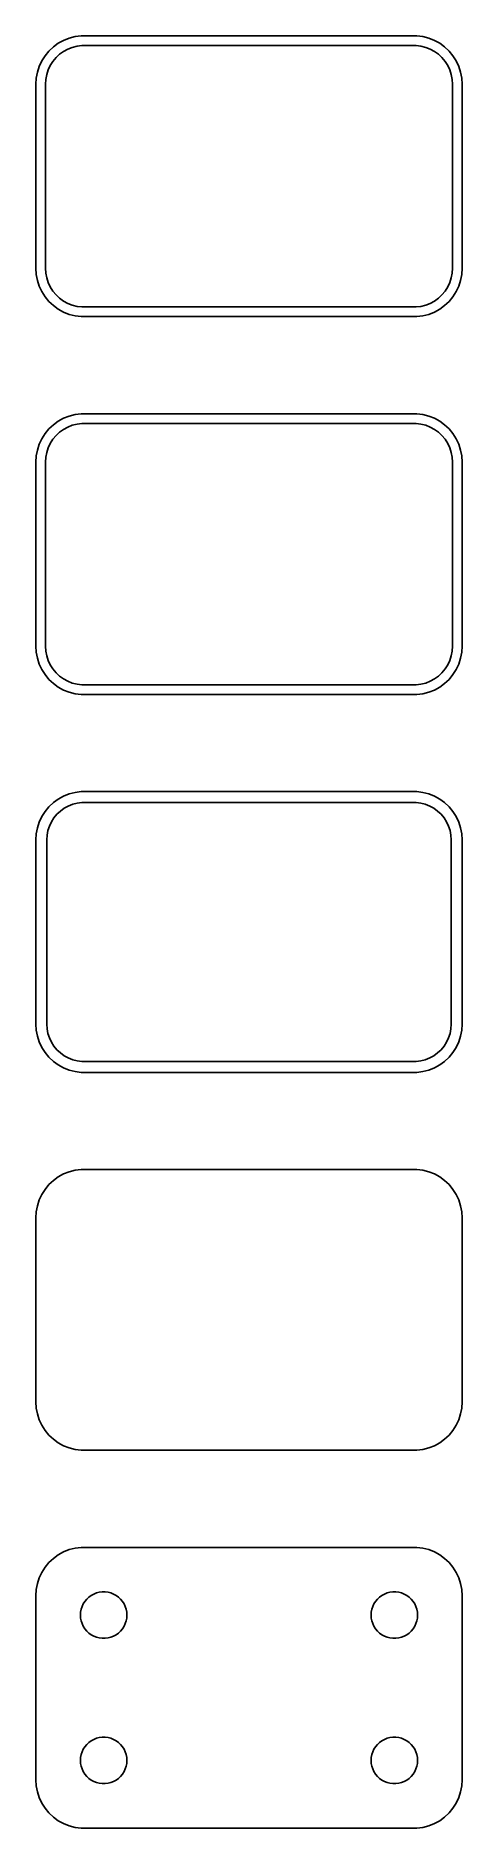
# Model space of a CAD drawing. Header units: metres. Extents: x -22 to 22, y 142 to 326.
import ezdxf

# ---------------------------------------------------------------- set-up
doc = ezdxf.new("R2010")
doc.units = ezdxf.units.M

msp = doc.modelspace()

# ---------------------------------------------------------------- linework, layer by layer
for p, q in [((-19.6791, 325.722), (-20.1871, 325.353)), ((-19.1289, 326.024), (-19.6791, 325.722)), ((-18.5451, 326.255), (-19.1289, 326.024)), ((-17.9369, 326.411), (-18.5451, 326.255)), ((-17.3139, 326.49), (-17.9369, 326.411)), ((17.3139, 326.49), (-17.3139, 326.49)), ((17.9369, 326.411), (17.3139, 326.49)), ((18.5451, 326.255), (17.9369, 326.411)), ((19.1289, 326.024), (18.5451, 326.255)), ((19.6791, 325.722), (19.1289, 326.024)), ((20.1871, 325.353), (19.6791, 325.722)), ((-21.3815, 323.909), (-21.6489, 323.341)), ((-21.0451, 324.439), (-21.3815, 323.909)), ((-20.6448, 324.923), (-21.0451, 324.439)), ((-20.1871, 325.353), (-20.6448, 324.923)), ((-20.5052, 323.427), (-20.2361, 323.851)), ((-20.2361, 323.851), (-19.9159, 324.238)), ((-19.9159, 324.238), (-19.5497, 324.582)), ((-19.5497, 324.582), (-19.1433, 324.877)), ((-19.1433, 324.877), (-18.7031, 325.119)), ((-18.7031, 325.119), (-18.2361, 325.304)), ((-18.2361, 325.304), (-17.7495, 325.429)), ((-17.7495, 325.429), (-17.2512, 325.492)), ((-17.2512, 325.492), (17.2512, 325.492)), ((17.2512, 325.492), (17.7495, 325.429)), ((17.7495, 325.429), (18.2361, 325.304)), ((18.2361, 325.304), (18.7031, 325.119)), ((18.7031, 325.119), (19.1433, 324.877)), ((19.1433, 324.877), (19.5497, 324.582)), ((19.5497, 324.582), (19.9159, 324.238)), ((19.9159, 324.238), (20.2361, 323.851)), ((20.6448, 324.923), (20.1871, 325.353)), ((20.2361, 323.851), (20.5052, 323.427)), ((21.0451, 324.439), (20.6448, 324.923)), ((21.3815, 323.909), (21.0451, 324.439)), ((21.6489, 323.341), (21.3815, 323.909)), ((-21.9606, 322.127), (-22, 321.5)), ((-21.8429, 322.743), (-21.9606, 322.127)), ((-21.6489, 323.341), (-21.8429, 322.743)), ((-21, 321.5), (-20.9684, 322.001)), ((-20.9684, 322.001), (-20.8743, 322.495)), ((-20.8743, 322.495), (-20.7191, 322.972)), ((-20.7191, 322.972), (-20.5052, 323.427)), ((20.5052, 323.427), (20.7191, 322.972)), ((20.7191, 322.972), (20.8743, 322.495)), ((20.8743, 322.495), (20.9684, 322.001)), ((20.9684, 322.001), (21, 321.5)), ((21.8429, 322.743), (21.6489, 323.341)), ((21.9606, 322.127), (21.8429, 322.743)), ((22, 321.5), (21.9606, 322.127)), ((-22, 321.5), (-22, 302.5)), ((-21, 302.5), (-21, 321.5)), ((21, 321.5), (21, 302.5)), ((22, 302.5), (22, 321.5)), ((-22, 302.5), (-21.9606, 301.873)), ((-21.9606, 301.873), (-21.8429, 301.257)), ((-20.9684, 301.999), (-21, 302.5)), ((-20.8743, 301.505), (-20.9684, 301.999)), ((20.9684, 301.999), (20.8743, 301.505)), ((21, 302.5), (20.9684, 301.999)), ((21.8429, 301.257), (21.9606, 301.873)), ((21.9606, 301.873), (22, 302.5)), ((-21.8429, 301.257), (-21.6489, 300.659)), ((-21.6489, 300.659), (-21.3815, 300.091)), ((-21.3815, 300.091), (-21.0451, 299.561)), ((-20.7191, 301.028), (-20.8743, 301.505)), ((-20.5052, 300.573), (-20.7191, 301.028)), ((-20.2361, 300.149), (-20.5052, 300.573)), ((-19.9159, 299.762), (-20.2361, 300.149)), ((-19.5497, 299.418), (-19.9159, 299.762)), ((19.9159, 299.762), (19.5497, 299.418)), ((20.2361, 300.149), (19.9159, 299.762)), ((20.5052, 300.573), (20.2361, 300.149)), ((20.7191, 301.028), (20.5052, 300.573)), ((20.8743, 301.505), (20.7191, 301.028)), ((21.0451, 299.561), (21.3815, 300.091)), ((21.3815, 300.091), (21.6489, 300.659)), ((21.6489, 300.659), (21.8429, 301.257)), ((-21.0451, 299.561), (-20.6448, 299.077)), ((-20.6448, 299.077), (-20.1871, 298.647)), ((-20.1871, 298.647), (-19.6791, 298.278)), ((-19.6791, 298.278), (-19.1289, 297.976)), ((-19.1433, 299.123), (-19.5497, 299.418)), ((-18.7031, 298.881), (-19.1433, 299.123)), ((-19.1289, 297.976), (-18.5451, 297.745)), ((-18.2361, 298.696), (-18.7031, 298.881)), ((-17.7495, 298.571), (-18.2361, 298.696)), ((-17.2512, 298.508), (-17.7495, 298.571)), ((17.2512, 298.508), (-17.2512, 298.508)), ((17.7495, 298.571), (17.2512, 298.508)), ((18.2361, 298.696), (17.7495, 298.571)), ((18.7031, 298.881), (18.2361, 298.696)), ((18.5451, 297.745), (19.1289, 297.976)), ((19.1433, 299.123), (18.7031, 298.881)), ((19.1289, 297.976), (19.6791, 298.278)), ((19.5497, 299.418), (19.1433, 299.123)), ((19.6791, 298.278), (20.1871, 298.647)), ((20.1871, 298.647), (20.6448, 299.077)), ((20.6448, 299.077), (21.0451, 299.561)), ((-18.5451, 297.745), (-17.9369, 297.589)), ((-17.9369, 297.589), (-17.3139, 297.51)), ((-17.3139, 297.51), (17.3139, 297.51)), ((17.3139, 297.51), (17.9369, 297.589)), ((17.9369, 297.589), (18.5451, 297.745)), ((-19.6791, 286.722), (-20.1871, 286.353)), ((-19.1289, 287.024), (-19.6791, 286.722)), ((-18.5451, 287.255), (-19.1289, 287.024)), ((-17.9369, 287.411), (-18.5451, 287.255)), ((-17.3139, 287.49), (-17.9369, 287.411)), ((17.3139, 287.49), (-17.3139, 287.49)), ((17.9369, 287.411), (17.3139, 287.49)), ((18.5451, 287.255), (17.9369, 287.411)), ((19.1289, 287.024), (18.5451, 287.255)), ((19.6791, 286.722), (19.1289, 287.024)), ((20.1871, 286.353), (19.6791, 286.722)), ((-21.3815, 284.909), (-21.6489, 284.341)), ((-21.0451, 285.439), (-21.3815, 284.909)), ((-20.6448, 285.923), (-21.0451, 285.439)), ((-20.1871, 286.353), (-20.6448, 285.923)), ((-20.2361, 284.851), (-19.9159, 285.238)), ((-19.9159, 285.238), (-19.5497, 285.582)), ((-19.5497, 285.582), (-19.1433, 285.877)), ((-19.1433, 285.877), (-18.7031, 286.119)), ((-18.7031, 286.119), (-18.2361, 286.304)), ((-18.2361, 286.304), (-17.7495, 286.429)), ((-17.7495, 286.429), (-17.2512, 286.492)), ((-17.2512, 286.492), (17.2512, 286.492)), ((17.2512, 286.492), (17.7495, 286.429)), ((17.7495, 286.429), (18.2361, 286.304)), ((18.2361, 286.304), (18.7031, 286.119)), ((18.7031, 286.119), (19.1433, 285.877)), ((19.1433, 285.877), (19.5497, 285.582)), ((19.5497, 285.582), (19.9159, 285.238)), ((19.9159, 285.238), (20.2361, 284.851)), ((20.6448, 285.923), (20.1871, 286.353)), ((21.0451, 285.439), (20.6448, 285.923)), ((21.3815, 284.909), (21.0451, 285.439)), ((21.6489, 284.341), (21.3815, 284.909)), ((-21.9606, 283.127), (-22, 282.5)), ((-21.8429, 283.743), (-21.9606, 283.127)), ((-21.6489, 284.341), (-21.8429, 283.743)), ((-20.9684, 283.001), (-20.8743, 283.495)), ((-20.8743, 283.495), (-20.7191, 283.972)), ((-20.7191, 283.972), (-20.5052, 284.427)), ((-20.5052, 284.427), (-20.2361, 284.851)), ((20.2361, 284.851), (20.5052, 284.427)), ((20.5052, 284.427), (20.7191, 283.972)), ((20.7191, 283.972), (20.8743, 283.495)), ((20.8743, 283.495), (20.9684, 283.001)), ((21.8429, 283.743), (21.6489, 284.341)), ((21.9606, 283.127), (21.8429, 283.743)), ((22, 282.5), (21.9606, 283.127)), ((-22, 282.5), (-22, 263.5)), ((-21, 282.5), (-20.9684, 283.001)), ((-21, 263.5), (-21, 282.5)), ((20.9684, 283.001), (21, 282.5)), ((21, 282.5), (21, 263.5)), ((22, 263.5), (22, 282.5)), ((-22, 263.5), (-21.9606, 262.873)), ((-21.9606, 262.873), (-21.8429, 262.257)), ((-20.9684, 262.999), (-21, 263.5)), ((-20.8743, 262.505), (-20.9684, 262.999)), ((20.9684, 262.999), (20.8743, 262.505)), ((21, 263.5), (20.9684, 262.999)), ((21.8429, 262.257), (21.9606, 262.873)), ((21.9606, 262.873), (22, 263.5)), ((-21.8429, 262.257), (-21.6489, 261.659)), ((-21.6489, 261.659), (-21.3815, 261.091)), ((-21.3815, 261.091), (-21.0451, 260.561)), ((-20.7191, 262.028), (-20.8743, 262.505)), ((-20.5052, 261.573), (-20.7191, 262.028)), ((-20.2361, 261.149), (-20.5052, 261.573)), ((-19.9159, 260.762), (-20.2361, 261.149)), ((20.2361, 261.149), (19.9159, 260.762)), ((20.5052, 261.573), (20.2361, 261.149)), ((20.7191, 262.028), (20.5052, 261.573)), ((20.8743, 262.505), (20.7191, 262.028)), ((21.0451, 260.561), (21.3815, 261.091)), ((21.3815, 261.091), (21.6489, 261.659)), ((21.6489, 261.659), (21.8429, 262.257)), ((-21.0451, 260.561), (-20.6448, 260.077)), ((-20.6448, 260.077), (-20.1871, 259.647)), ((-20.1871, 259.647), (-19.6791, 259.278)), ((-19.5497, 260.418), (-19.9159, 260.762)), ((-19.6791, 259.278), (-19.1289, 258.976)), ((-19.1433, 260.123), (-19.5497, 260.418)), ((-18.7031, 259.881), (-19.1433, 260.123)), ((-19.1289, 258.976), (-18.5451, 258.745)), ((-18.2361, 259.696), (-18.7031, 259.881)), ((-17.7495, 259.571), (-18.2361, 259.696)), ((-17.2512, 259.508), (-17.7495, 259.571)), ((17.2512, 259.508), (-17.2512, 259.508)), ((17.7495, 259.571), (17.2512, 259.508)), ((18.2361, 259.696), (17.7495, 259.571)), ((18.7031, 259.881), (18.2361, 259.696)), ((18.5451, 258.745), (19.1289, 258.976)), ((19.1433, 260.123), (18.7031, 259.881)), ((19.1289, 258.976), (19.6791, 259.278)), ((19.5497, 260.418), (19.1433, 260.123)), ((19.9159, 260.762), (19.5497, 260.418)), ((19.6791, 259.278), (20.1871, 259.647)), ((20.1871, 259.647), (20.6448, 260.077)), ((20.6448, 260.077), (21.0451, 260.561)), ((-18.5451, 258.745), (-17.9369, 258.589)), ((-17.9369, 258.589), (-17.3139, 258.51)), ((-17.3139, 258.51), (17.3139, 258.51)), ((17.3139, 258.51), (17.9369, 258.589)), ((17.9369, 258.589), (18.5451, 258.745)), ((-19.1289, 248.024), (-19.6791, 247.722)), ((-18.5451, 248.255), (-19.1289, 248.024)), ((-17.9369, 248.411), (-18.5451, 248.255)), ((-17.3139, 248.49), (-17.9369, 248.411)), ((17.3139, 248.49), (-17.3139, 248.49)), ((17.9369, 248.411), (17.3139, 248.49)), ((18.5451, 248.255), (17.9369, 248.411)), ((19.1289, 248.024), (18.5451, 248.255)), ((19.6791, 247.722), (19.1289, 248.024)), ((-21.0451, 246.439), (-21.3815, 245.909)), ((-20.6448, 246.923), (-21.0451, 246.439)), ((-20.1871, 247.353), (-20.6448, 246.923)), ((-19.6791, 247.722), (-20.1871, 247.353)), ((-20.133, 245.776), (-19.823, 246.151)), ((-19.823, 246.151), (-19.4685, 246.484)), ((-19.4685, 246.484), (-19.0751, 246.77)), ((-19.0751, 246.77), (-18.6489, 247.004)), ((-18.6489, 247.004), (-18.1967, 247.183)), ((-18.1967, 247.183), (-17.7256, 247.304)), ((-17.7256, 247.304), (-17.2432, 247.365)), ((-17.2432, 247.365), (17.2432, 247.365)), ((17.2432, 247.365), (17.7256, 247.304)), ((17.7256, 247.304), (18.1967, 247.183)), ((18.1967, 247.183), (18.6489, 247.004)), ((18.6489, 247.004), (19.0751, 246.77)), ((19.0751, 246.77), (19.4685, 246.484)), ((19.4685, 246.484), (19.823, 246.151)), ((20.1871, 247.353), (19.6791, 247.722)), ((19.823, 246.151), (20.133, 245.776)), ((20.6448, 246.923), (20.1871, 247.353)), ((21.0451, 246.439), (20.6448, 246.923)), ((21.3815, 245.909), (21.0451, 246.439)), ((-21.8429, 244.743), (-21.9606, 244.127)), ((-21.6489, 245.341), (-21.8429, 244.743)), ((-21.3815, 245.909), (-21.6489, 245.341)), ((-20.8421, 243.985), (-20.751, 244.463)), ((-20.751, 244.463), (-20.6007, 244.926)), ((-20.6007, 244.926), (-20.3936, 245.366)), ((-20.3936, 245.366), (-20.133, 245.776)), ((20.133, 245.776), (20.3936, 245.366)), ((20.3936, 245.366), (20.6007, 244.926)), ((20.6007, 244.926), (20.751, 244.463)), ((20.751, 244.463), (20.8421, 243.985)), ((21.6489, 245.341), (21.3815, 245.909)), ((21.8429, 244.743), (21.6489, 245.341)), ((21.9606, 244.127), (21.8429, 244.743)), ((-21.9606, 244.127), (-22, 243.5)), ((-22, 243.5), (-22, 224.5)), ((-20.8726, 243.5), (-20.8421, 243.985)), ((-20.8726, 224.5), (-20.8726, 243.5)), ((20.8421, 243.985), (20.8726, 243.5)), ((20.8726, 243.5), (20.8726, 224.5)), ((22, 243.5), (21.9606, 244.127)), ((22, 224.5), (22, 243.5)), ((-22, 224.5), (-21.9606, 223.873)), ((-21.9606, 223.873), (-21.8429, 223.257)), ((-20.8421, 224.015), (-20.8726, 224.5)), ((-20.751, 223.537), (-20.8421, 224.015)), ((20.8421, 224.015), (20.751, 223.537)), ((20.8726, 224.5), (20.8421, 224.015)), ((21.8429, 223.257), (21.9606, 223.873)), ((21.9606, 223.873), (22, 224.5)), ((-21.8429, 223.257), (-21.6489, 222.659)), ((-21.6489, 222.659), (-21.3815, 222.091)), ((-21.3815, 222.091), (-21.0451, 221.561)), ((-20.6007, 223.074), (-20.751, 223.537)), ((-20.3936, 222.634), (-20.6007, 223.074)), ((-20.133, 222.224), (-20.3936, 222.634)), ((-19.823, 221.849), (-20.133, 222.224)), ((20.133, 222.224), (19.823, 221.849)), ((20.3936, 222.634), (20.133, 222.224)), ((20.6007, 223.074), (20.3936, 222.634)), ((20.751, 223.537), (20.6007, 223.074)), ((21.0451, 221.561), (21.3815, 222.091)), ((21.3815, 222.091), (21.6489, 222.659)), ((21.6489, 222.659), (21.8429, 223.257)), ((-21.0451, 221.561), (-20.6448, 221.077)), ((-20.6448, 221.077), (-20.1871, 220.647)), ((-20.1871, 220.647), (-19.6791, 220.278)), ((-19.4685, 221.516), (-19.823, 221.849)), ((-19.6791, 220.278), (-19.1289, 219.976)), ((-19.0751, 221.23), (-19.4685, 221.516)), ((-18.6489, 220.996), (-19.0751, 221.23)), ((-18.1967, 220.817), (-18.6489, 220.996)), ((-17.7256, 220.696), (-18.1967, 220.817)), ((-17.2432, 220.635), (-17.7256, 220.696)), ((17.2432, 220.635), (-17.2432, 220.635)), ((17.7256, 220.696), (17.2432, 220.635)), ((18.1967, 220.817), (17.7256, 220.696)), ((18.6489, 220.996), (18.1967, 220.817)), ((19.0751, 221.23), (18.6489, 220.996)), ((19.4685, 221.516), (19.0751, 221.23)), ((19.1289, 219.976), (19.6791, 220.278)), ((19.823, 221.849), (19.4685, 221.516)), ((19.6791, 220.278), (20.1871, 220.647)), ((20.1871, 220.647), (20.6448, 221.077)), ((20.6448, 221.077), (21.0451, 221.561)), ((-19.1289, 219.976), (-18.5451, 219.745)), ((-18.5451, 219.745), (-17.9369, 219.589)), ((-17.9369, 219.589), (-17.3139, 219.51)), ((-17.3139, 219.51), (17.3139, 219.51)), ((17.3139, 219.51), (17.9369, 219.589)), ((17.9369, 219.589), (18.5451, 219.745)), ((18.5451, 219.745), (19.1289, 219.976)), ((-18.5451, 209.255), (-19.1289, 209.024)), ((-17.9369, 209.411), (-18.5451, 209.255)), ((-17.3139, 209.49), (-17.9369, 209.411)), ((17.3139, 209.49), (-17.3139, 209.49)), ((17.9369, 209.411), (17.3139, 209.49)), ((18.5451, 209.255), (17.9369, 209.411)), ((19.1289, 209.024), (18.5451, 209.255)), ((-21.0451, 207.439), (-21.3815, 206.909)), ((-20.6448, 207.923), (-21.0451, 207.439)), ((-20.1871, 208.353), (-20.6448, 207.923)), ((-19.6791, 208.722), (-20.1871, 208.353)), ((-19.1289, 209.024), (-19.6791, 208.722)), ((19.6791, 208.722), (19.1289, 209.024)), ((20.1871, 208.353), (19.6791, 208.722)), ((20.6448, 207.923), (20.1871, 208.353)), ((21.0451, 207.439), (20.6448, 207.923)), ((21.3815, 206.909), (21.0451, 207.439)), ((-21.8429, 205.743), (-21.9606, 205.127)), ((-21.6489, 206.341), (-21.8429, 205.743)), ((-21.3815, 206.909), (-21.6489, 206.341)), ((21.6489, 206.341), (21.3815, 206.909)), ((21.8429, 205.743), (21.6489, 206.341)), ((21.9606, 205.127), (21.8429, 205.743)), ((-21.9606, 205.127), (-22, 204.5)), ((-22, 204.5), (-22, 185.5)), ((22, 204.5), (21.9606, 205.127)), ((22, 185.5), (22, 204.5)), ((-22, 185.5), (-21.9606, 184.873)), ((21.9606, 184.873), (22, 185.5)), ((-21.9606, 184.873), (-21.8429, 184.257)), ((-21.8429, 184.257), (-21.6489, 183.659)), ((-21.6489, 183.659), (-21.3815, 183.091)), ((21.3815, 183.091), (21.6489, 183.659)), ((21.6489, 183.659), (21.8429, 184.257)), ((21.8429, 184.257), (21.9606, 184.873)), ((-21.3815, 183.091), (-21.0451, 182.561)), ((-21.0451, 182.561), (-20.6448, 182.077)), ((-20.6448, 182.077), (-20.1871, 181.647)), ((-20.1871, 181.647), (-19.6791, 181.278)), ((19.6791, 181.278), (20.1871, 181.647)), ((20.1871, 181.647), (20.6448, 182.077)), ((20.6448, 182.077), (21.0451, 182.561)), ((21.0451, 182.561), (21.3815, 183.091)), ((-19.6791, 181.278), (-19.1289, 180.976)), ((-19.1289, 180.976), (-18.5451, 180.745)), ((-18.5451, 180.745), (-17.9369, 180.589)), ((-17.9369, 180.589), (-17.3139, 180.51)), ((-17.3139, 180.51), (17.3139, 180.51)), ((17.3139, 180.51), (17.9369, 180.589)), ((17.9369, 180.589), (18.5451, 180.745)), ((18.5451, 180.745), (19.1289, 180.976)), ((19.1289, 180.976), (19.6791, 181.278)), ((-18.5451, 170.255), (-19.1289, 170.024)), ((-17.9369, 170.411), (-18.5451, 170.255)), ((-17.3139, 170.49), (-17.9369, 170.411)), ((17.3139, 170.49), (-17.3139, 170.49)), ((17.9369, 170.411), (17.3139, 170.49)), ((18.5451, 170.255), (17.9369, 170.411)), ((19.1289, 170.024), (18.5451, 170.255)), ((-21.0451, 168.439), (-21.3815, 167.909)), ((-20.6448, 168.923), (-21.0451, 168.439)), ((-20.1871, 169.353), (-20.6448, 168.923)), ((-19.6791, 169.722), (-20.1871, 169.353)), ((-19.1289, 170.024), (-19.6791, 169.722)), ((19.6791, 169.722), (19.1289, 170.024)), ((20.1871, 169.353), (19.6791, 169.722)), ((20.6448, 168.923), (20.1871, 169.353)), ((21.0451, 168.439), (20.6448, 168.923)), ((21.3815, 167.909), (21.0451, 168.439)), ((-21.8429, 166.743), (-21.9606, 166.127)), ((-21.6489, 167.341), (-21.8429, 166.743)), ((-21.3815, 167.909), (-21.6489, 167.341)), ((21.6489, 167.341), (21.3815, 167.909)), ((21.8429, 166.743), (21.6489, 167.341)), ((21.9606, 166.127), (21.8429, 166.743)), ((-21.9606, 166.127), (-22, 165.5)), ((-22, 165.5), (-22, 146.5)), ((-17.2315, 164.383), (-17.1031, 164.656)), ((-17.1031, 164.656), (-16.9416, 164.911)), ((-16.9416, 164.911), (-16.7495, 165.143)), ((-16.7495, 165.143), (-16.5298, 165.349)), ((-16.5298, 165.349), (-16.286, 165.526)), ((-16.286, 165.526), (-16.0219, 165.672)), ((-16.0219, 165.672), (-15.7416, 165.783)), ((-15.7416, 165.783), (-15.4497, 165.857)), ((-15.4497, 165.857), (-15.1507, 165.895)), ((-15.1507, 165.895), (-14.8493, 165.895)), ((-14.8493, 165.895), (-14.5503, 165.857)), ((-14.5503, 165.857), (-14.2583, 165.783)), ((-14.2583, 165.783), (-13.9781, 165.672)), ((-13.9781, 165.672), (-13.714, 165.526)), ((-13.714, 165.526), (-13.4702, 165.349)), ((-13.4702, 165.349), (-13.2505, 165.143)), ((-13.2505, 165.143), (-13.0583, 164.911)), ((-13.0583, 164.911), (-12.8969, 164.656)), ((-12.8969, 164.656), (-12.7685, 164.383)), ((12.7685, 164.383), (12.8969, 164.656)), ((12.8969, 164.656), (13.0583, 164.911)), ((13.0583, 164.911), (13.2505, 165.143)), ((13.2505, 165.143), (13.4702, 165.349)), ((13.4702, 165.349), (13.714, 165.526)), ((13.714, 165.526), (13.9781, 165.672)), ((13.9781, 165.672), (14.2583, 165.783)), ((14.2583, 165.783), (14.5503, 165.857)), ((14.5503, 165.857), (14.8493, 165.895)), ((14.8493, 165.895), (15.1507, 165.895)), ((15.1507, 165.895), (15.4497, 165.857)), ((15.4497, 165.857), (15.7416, 165.783)), ((15.7416, 165.783), (16.0219, 165.672)), ((16.0219, 165.672), (16.286, 165.526)), ((16.286, 165.526), (16.5298, 165.349)), ((16.5298, 165.349), (16.7495, 165.143)), ((16.7495, 165.143), (16.9416, 164.911)), ((16.9416, 164.911), (17.1031, 164.656)), ((17.1031, 164.656), (17.2315, 164.383)), ((22, 165.5), (21.9606, 166.127)), ((22, 146.5), (22, 165.5)), ((-17.4, 163.5), (-17.3811, 163.801)), ((-17.3811, 163.199), (-17.4, 163.5)), ((-17.3811, 163.801), (-17.3246, 164.097)), ((-17.3246, 162.903), (-17.3811, 163.199)), ((-17.3246, 164.097), (-17.2315, 164.383)), ((-17.2315, 162.617), (-17.3246, 162.903)), ((-12.7685, 164.383), (-12.6754, 164.097)), ((-12.6754, 162.903), (-12.7685, 162.617)), ((-12.6754, 164.097), (-12.6189, 163.801)), ((-12.6189, 163.199), (-12.6754, 162.903)), ((-12.6189, 163.801), (-12.6, 163.5)), ((-12.6, 163.5), (-12.6189, 163.199)), ((12.6, 163.5), (12.6189, 163.801)), ((12.6189, 163.199), (12.6, 163.5)), ((12.6189, 163.801), (12.6754, 164.097)), ((12.6754, 162.903), (12.6189, 163.199)), ((12.6754, 164.097), (12.7685, 164.383)), ((12.7685, 162.617), (12.6754, 162.903)), ((17.2315, 164.383), (17.3246, 164.097)), ((17.3246, 162.903), (17.2315, 162.617)), ((17.3246, 164.097), (17.3811, 163.801)), ((17.3811, 163.199), (17.3246, 162.903)), ((17.3811, 163.801), (17.4, 163.5)), ((17.4, 163.5), (17.3811, 163.199)), ((-17.1031, 162.344), (-17.2315, 162.617)), ((-16.9416, 162.089), (-17.1031, 162.344)), ((-16.7495, 161.857), (-16.9416, 162.089)), ((-16.5298, 161.651), (-16.7495, 161.857)), ((-16.286, 161.474), (-16.5298, 161.651)), ((-16.0219, 161.328), (-16.286, 161.474)), ((-15.7416, 161.217), (-16.0219, 161.328)), ((-15.4497, 161.143), (-15.7416, 161.217)), ((-15.1507, 161.105), (-15.4497, 161.143)), ((-14.8493, 161.105), (-15.1507, 161.105)), ((-14.5503, 161.143), (-14.8493, 161.105)), ((-14.2583, 161.217), (-14.5503, 161.143)), ((-13.9781, 161.328), (-14.2583, 161.217)), ((-13.714, 161.474), (-13.9781, 161.328)), ((-13.4702, 161.651), (-13.714, 161.474)), ((-13.2505, 161.857), (-13.4702, 161.651)), ((-13.0583, 162.089), (-13.2505, 161.857)), ((-12.8969, 162.344), (-13.0583, 162.089)), ((-12.7685, 162.617), (-12.8969, 162.344)), ((12.8969, 162.344), (12.7685, 162.617)), ((13.0583, 162.089), (12.8969, 162.344)), ((13.2505, 161.857), (13.0583, 162.089)), ((13.4702, 161.651), (13.2505, 161.857)), ((13.714, 161.474), (13.4702, 161.651)), ((13.9781, 161.328), (13.714, 161.474)), ((14.2583, 161.217), (13.9781, 161.328)), ((14.5503, 161.143), (14.2583, 161.217)), ((14.8493, 161.105), (14.5503, 161.143)), ((15.1507, 161.105), (14.8493, 161.105)), ((15.4497, 161.143), (15.1507, 161.105)), ((15.7416, 161.217), (15.4497, 161.143)), ((16.0219, 161.328), (15.7416, 161.217)), ((16.286, 161.474), (16.0219, 161.328)), ((16.5298, 161.651), (16.286, 161.474)), ((16.7495, 161.857), (16.5298, 161.651)), ((16.9416, 162.089), (16.7495, 161.857)), ((17.1031, 162.344), (16.9416, 162.089)), ((17.2315, 162.617), (17.1031, 162.344)), ((-17.1031, 149.656), (-16.9416, 149.911)), ((-16.9416, 149.911), (-16.7495, 150.143)), ((-16.7495, 150.143), (-16.5298, 150.349)), ((-16.5298, 150.349), (-16.286, 150.526)), ((-16.286, 150.526), (-16.0219, 150.672)), ((-16.0219, 150.672), (-15.7416, 150.783)), ((-15.7416, 150.783), (-15.4497, 150.857)), ((-15.4497, 150.857), (-15.1507, 150.895)), ((-15.1507, 150.895), (-14.8493, 150.895)), ((-14.8493, 150.895), (-14.5503, 150.857)), ((-14.5503, 150.857), (-14.2583, 150.783)), ((-14.2583, 150.783), (-13.9781, 150.672)), ((-13.9781, 150.672), (-13.714, 150.526)), ((-13.714, 150.526), (-13.4702, 150.349)), ((-13.4702, 150.349), (-13.2505, 150.143)), ((-13.2505, 150.143), (-13.0583, 149.911)), ((-13.0583, 149.911), (-12.8969, 149.656)), ((12.8969, 149.656), (13.0583, 149.911)), ((13.0583, 149.911), (13.2505, 150.143)), ((13.2505, 150.143), (13.4702, 150.349)), ((13.4702, 150.349), (13.714, 150.526)), ((13.714, 150.526), (13.9781, 150.672)), ((13.9781, 150.672), (14.2583, 150.783)), ((14.2583, 150.783), (14.5503, 150.857)), ((14.5503, 150.857), (14.8493, 150.895)), ((14.8493, 150.895), (15.1507, 150.895)), ((15.1507, 150.895), (15.4497, 150.857)), ((15.4497, 150.857), (15.7416, 150.783)), ((15.7416, 150.783), (16.0219, 150.672)), ((16.0219, 150.672), (16.286, 150.526)), ((16.286, 150.526), (16.5298, 150.349)), ((16.5298, 150.349), (16.7495, 150.143)), ((16.7495, 150.143), (16.9416, 149.911)), ((16.9416, 149.911), (17.1031, 149.656)), ((-17.4, 148.5), (-17.3811, 148.801)), ((-17.3811, 148.199), (-17.4, 148.5)), ((-17.3811, 148.801), (-17.3246, 149.097)), ((-17.3246, 147.903), (-17.3811, 148.199)), ((-17.3246, 149.097), (-17.2315, 149.383)), ((-17.2315, 149.383), (-17.1031, 149.656)), ((-12.8969, 149.656), (-12.7685, 149.383)), ((-12.7685, 149.383), (-12.6754, 149.097)), ((-12.6754, 149.097), (-12.6189, 148.801)), ((-12.6189, 148.199), (-12.6754, 147.903)), ((-12.6189, 148.801), (-12.6, 148.5)), ((-12.6, 148.5), (-12.6189, 148.199)), ((12.6, 148.5), (12.6189, 148.801)), ((12.6189, 148.199), (12.6, 148.5)), ((12.6189, 148.801), (12.6754, 149.097)), ((12.6754, 147.903), (12.6189, 148.199)), ((12.6754, 149.097), (12.7685, 149.383)), ((12.7685, 149.383), (12.8969, 149.656)), ((17.1031, 149.656), (17.2315, 149.383)), ((17.2315, 149.383), (17.3246, 149.097)), ((17.3246, 149.097), (17.3811, 148.801)), ((17.3811, 148.199), (17.3246, 147.903)), ((17.3811, 148.801), (17.4, 148.5)), ((17.4, 148.5), (17.3811, 148.199)), ((-22, 146.5), (-21.9606, 145.873)), ((-17.2315, 147.617), (-17.3246, 147.903)), ((-17.1031, 147.344), (-17.2315, 147.617)), ((-16.9416, 147.089), (-17.1031, 147.344)), ((-16.7495, 146.857), (-16.9416, 147.089)), ((-16.5298, 146.651), (-16.7495, 146.857)), ((-16.286, 146.474), (-16.5298, 146.651)), ((-16.0219, 146.328), (-16.286, 146.474)), ((-15.7416, 146.217), (-16.0219, 146.328)), ((-15.4497, 146.143), (-15.7416, 146.217)), ((-15.1507, 146.105), (-15.4497, 146.143)), ((-14.5503, 146.143), (-14.8493, 146.105)), ((-14.2583, 146.217), (-14.5503, 146.143)), ((-13.9781, 146.328), (-14.2583, 146.217)), ((-13.714, 146.474), (-13.9781, 146.328)), ((-13.4702, 146.651), (-13.714, 146.474)), ((-13.2505, 146.857), (-13.4702, 146.651)), ((-13.0583, 147.089), (-13.2505, 146.857)), ((-12.8969, 147.344), (-13.0583, 147.089)), ((-12.7685, 147.617), (-12.8969, 147.344)), ((-12.6754, 147.903), (-12.7685, 147.617)), ((12.7685, 147.617), (12.6754, 147.903)), ((12.8969, 147.344), (12.7685, 147.617)), ((13.0583, 147.089), (12.8969, 147.344)), ((13.2505, 146.857), (13.0583, 147.089)), ((13.4702, 146.651), (13.2505, 146.857)), ((13.714, 146.474), (13.4702, 146.651)), ((13.9781, 146.328), (13.714, 146.474)), ((14.2583, 146.217), (13.9781, 146.328)), ((14.5503, 146.143), (14.2583, 146.217)), ((14.8493, 146.105), (14.5503, 146.143)), ((15.4497, 146.143), (15.1507, 146.105)), ((15.7416, 146.217), (15.4497, 146.143)), ((16.0219, 146.328), (15.7416, 146.217)), ((16.286, 146.474), (16.0219, 146.328)), ((16.5298, 146.651), (16.286, 146.474)), ((16.7495, 146.857), (16.5298, 146.651)), ((16.9416, 147.089), (16.7495, 146.857)), ((17.1031, 147.344), (16.9416, 147.089)), ((17.2315, 147.617), (17.1031, 147.344)), ((17.3246, 147.903), (17.2315, 147.617)), ((21.9606, 145.873), (22, 146.5)), ((-21.9606, 145.873), (-21.8429, 145.257)), ((-21.8429, 145.257), (-21.6489, 144.659)), ((-21.6489, 144.659), (-21.3815, 144.091)), ((-14.8493, 146.105), (-15.1507, 146.105)), ((15.1507, 146.105), (14.8493, 146.105)), ((21.3815, 144.091), (21.6489, 144.659)), ((21.6489, 144.659), (21.8429, 145.257)), ((21.8429, 145.257), (21.9606, 145.873)), ((-21.3815, 144.091), (-21.0451, 143.561)), ((-21.0451, 143.561), (-20.6448, 143.077)), ((-20.6448, 143.077), (-20.1871, 142.647)), ((-20.1871, 142.647), (-19.6791, 142.278)), ((19.6791, 142.278), (20.1871, 142.647)), ((20.1871, 142.647), (20.6448, 143.077)), ((20.6448, 143.077), (21.0451, 143.561)), ((21.0451, 143.561), (21.3815, 144.091)), ((-19.6791, 142.278), (-19.1289, 141.976)), ((-19.1289, 141.976), (-18.5451, 141.745)), ((-18.5451, 141.745), (-17.9369, 141.589)), ((-17.9369, 141.589), (-17.3139, 141.51)), ((-17.3139, 141.51), (17.3139, 141.51)), ((17.3139, 141.51), (17.9369, 141.589)), ((17.9369, 141.589), (18.5451, 141.745)), ((18.5451, 141.745), (19.1289, 141.976)), ((19.1289, 141.976), (19.6791, 142.278))]:
    msp.add_line(p, q)

doc.saveas('drawing.dxf')
